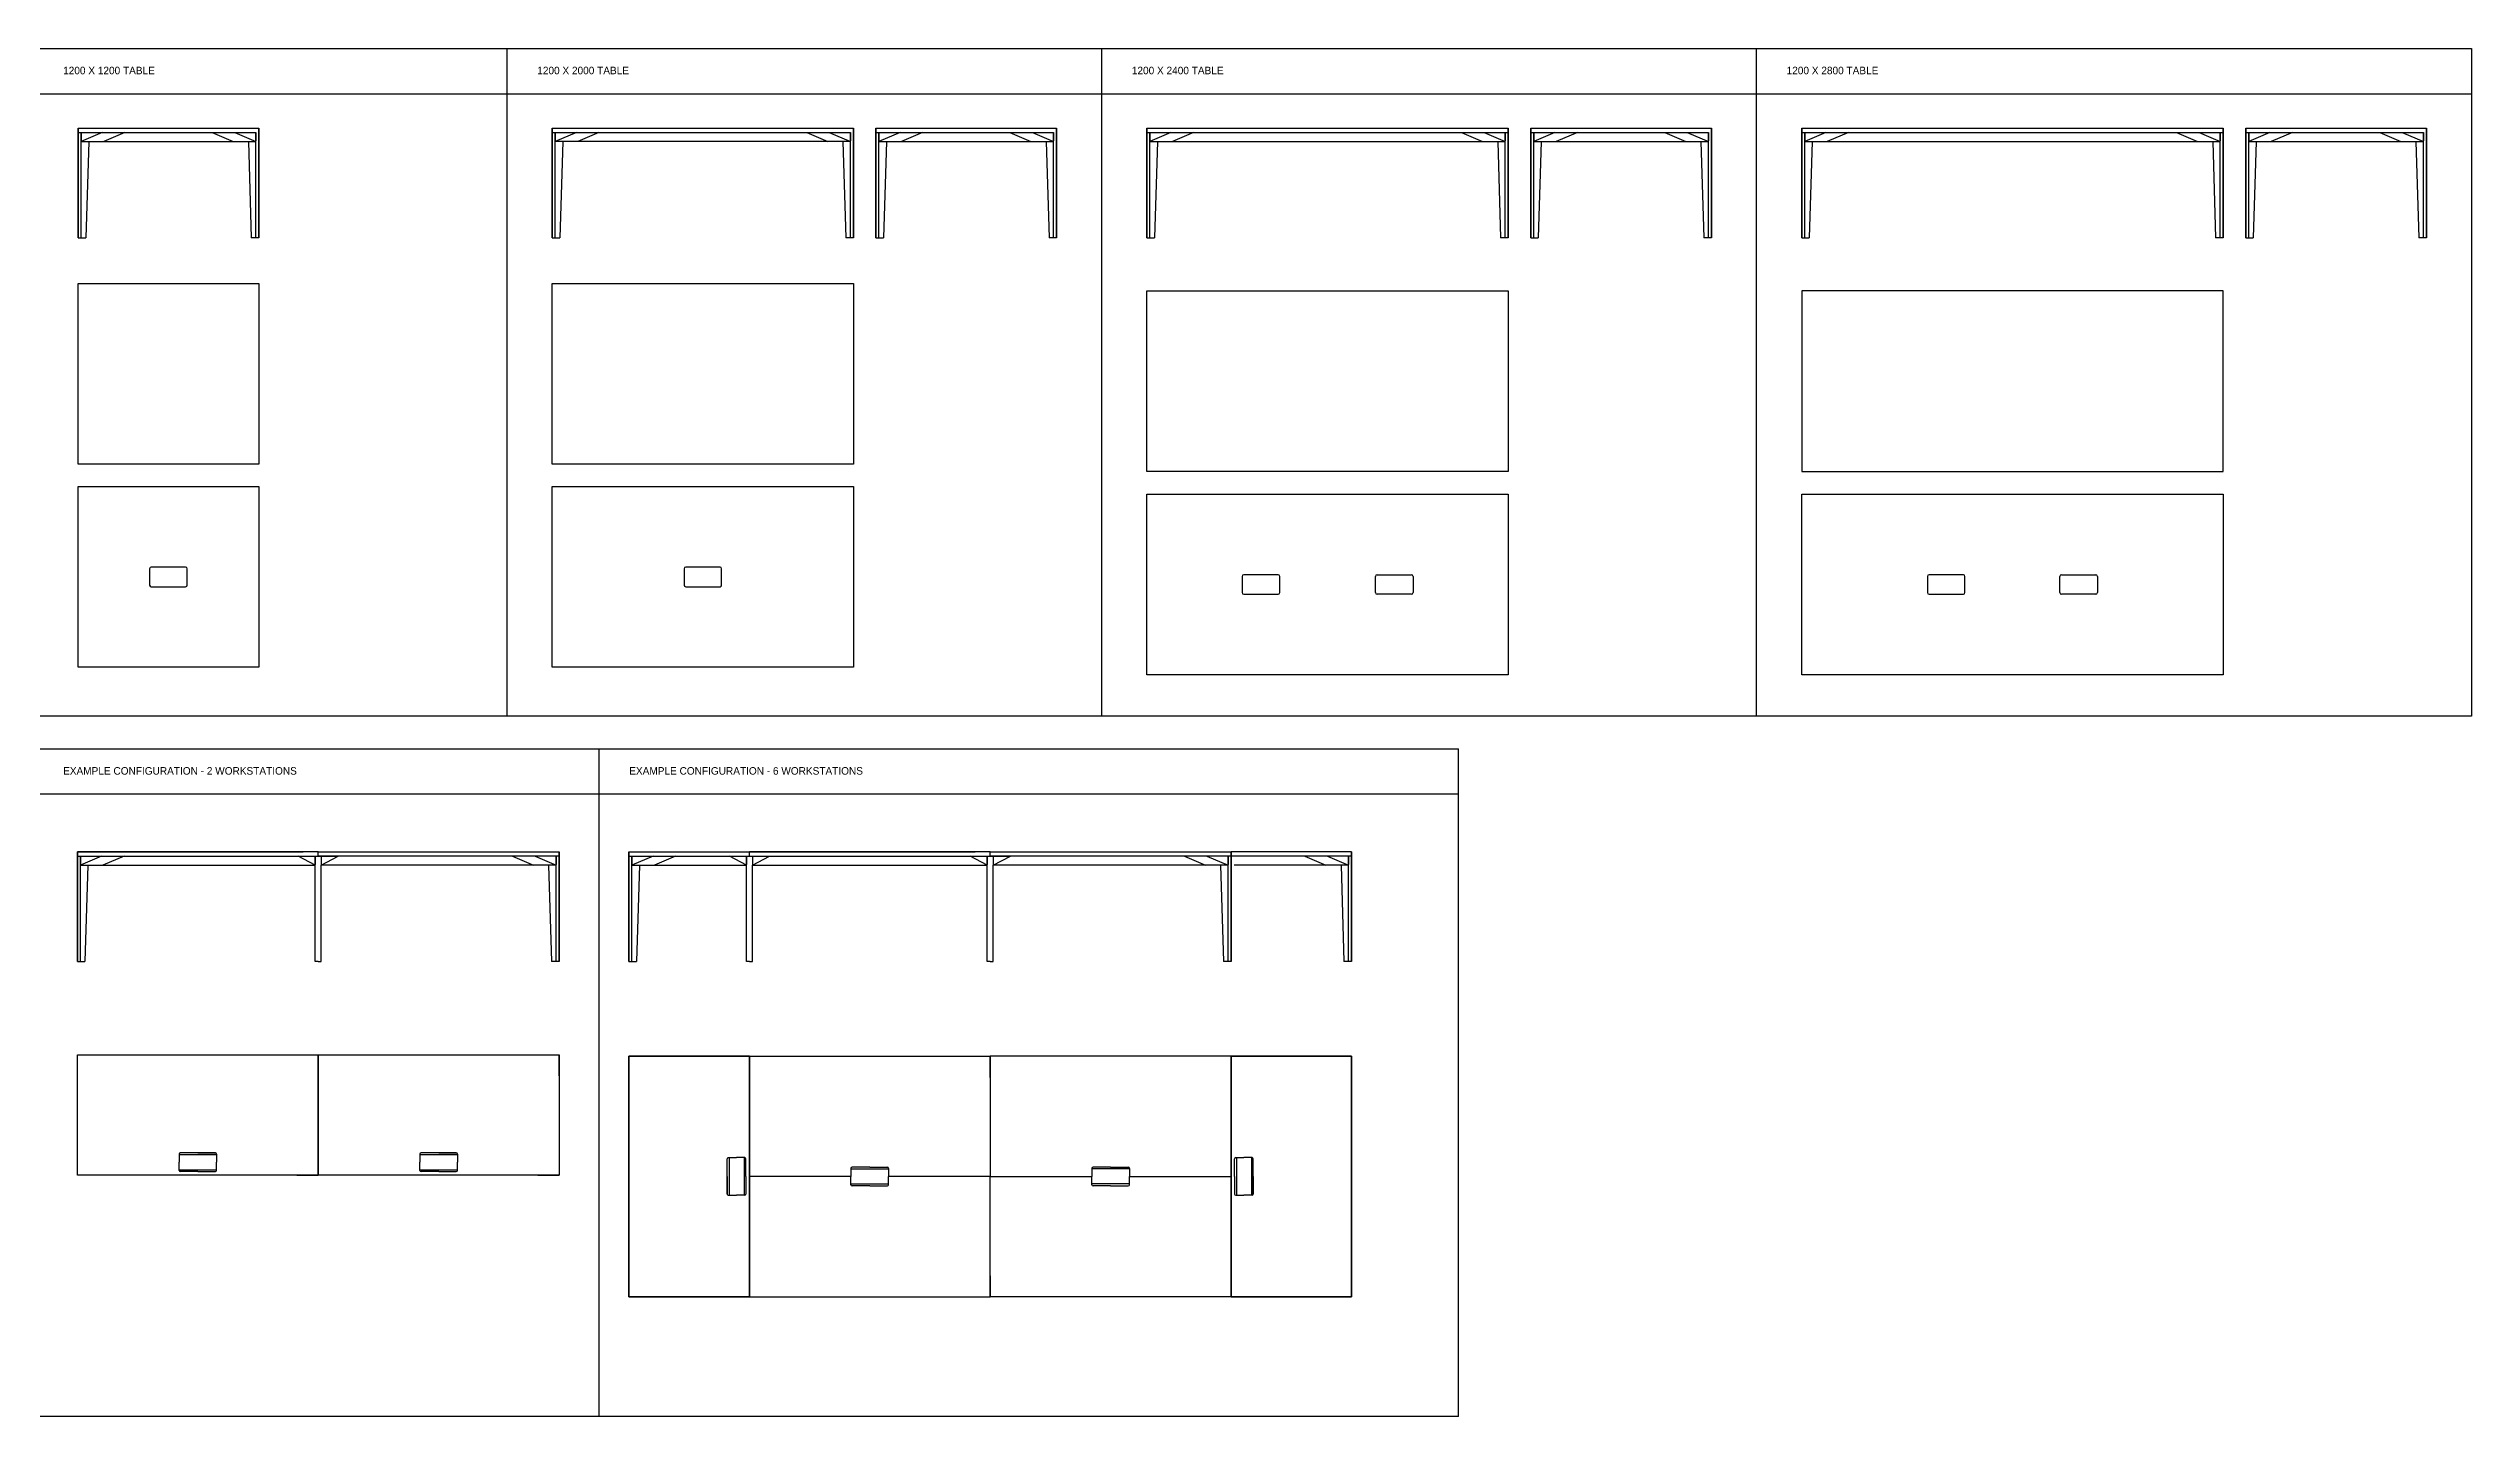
# Model space of a CAD drawing. Header units: millimetres. Extents: x -14330 to 12812, y 4348 to 13435.
# Drawn here: x -3285 to 12812, y 4348 to 13435 of the extents above; entities that cross this region are included whole.
import ezdxf

# ---------------------------------------------------------------- set-up
doc = ezdxf.new("R2010")
doc.units = ezdxf.units.MM

# ---------------------------------------------------------------- blocks, each defined once
blk = doc.blocks.new('MARK Iso table for 4-8 Plan')
blk.add_lwpolyline([(-4402, 16625), (-3202, 16625), (-3202, 15425), (-4402, 15425)], close=True)
blk = doc.blocks.new('MARK Iso table for 4-8 Elevation')
for p, q in [((-3088, 12105), (-3088, 12835)), ((-3088, 12835), (-3088, 12105)), ((-3088, 12835), (-1888, 12835)), ((-3088, 12835), (-3088, 12105)), ((-3088, 12805), (-1908, 12805)), ((-2928, 12805), (-3068, 12745)), ((-3068, 12745), (-3068, 12805)), ((-3068, 12805), (-3068, 12750)), ((-2928, 12805), (-3068, 12745)), ((-3068, 12745), (-3068, 12805)), ((-3068, 12805), (-3068, 12750)), ((-3068, 12105), (-3068, 12745)), ((-3068, 12105), (-3068, 12745)), ((-3068, 12745), (-1908, 12745)), ((-3018, 12745), (-3038, 12105)), ((-2778, 12805), (-2918, 12745)), ((-2198, 12805), (-2058, 12745)), ((-2048, 12805), (-1908, 12745)), ((-2048, 12805), (-1908, 12745)), ((-2048, 12805), (-1908, 12745)), ((-1957, 12745), (-1938, 12105)), ((-1908, 12745), (-1908, 12805)), ((-1908, 12805), (-1908, 12750)), ((-1908, 12745), (-1908, 12805)), ((-1908, 12805), (-1908, 12750)), ((-1908, 12745), (-1908, 12805)), ((-1908, 12805), (-1908, 12750)), ((-1908, 12105), (-1908, 12745)), ((-1908, 12105), (-1908, 12745)), ((-1908, 12105), (-1908, 12745)), ((-1888, 12105), (-1888, 12835)), ((-1888, 12835), (-1888, 12105)), ((-1888, 12105), (-1888, 12835)), ((-1888, 12835), (-1888, 12105)), ((-1888, 12835), (-1888, 12105)), ((-3088, 12105), (-3068, 12105)), ((-3088, 12105), (-3068, 12105)), ((-3068, 12105), (-3038, 12105)), ((-1908, 12105), (-1938, 12105)), ((-1888, 12105), (-1908, 12105)), ((-1888, 12105), (-1908, 12105)), ((-1888, 12105), (-1908, 12105))]:
    blk.add_line(p, q)
blk = doc.blocks.new('MARK Iso table for 8-10 Plan')
blk.add_lwpolyline([(-1984, 16005), (16, 16005), (16, 14805), (-1984, 14805)], close=True)
blk = doc.blocks.new('MARK Iso table for 8-10 Side elevation')
for p, q in [((62, 12177), (62, 12907)), ((62, 12907), (62, 12177)), ((62, 12907), (2062, 12907)), ((62, 12907), (62, 12177)), ((2062, 12177), (2062, 12907)), ((2062, 12907), (2062, 12177)), ((2062, 12907), (2062, 12177)), ((62, 12877), (2042, 12877)), ((222, 12877), (82, 12817)), ((82, 12817), (82, 12877)), ((82, 12877), (82, 12822)), ((222, 12877), (82, 12817)), ((82, 12817), (82, 12877)), ((82, 12877), (82, 12822)), ((82, 12177), (82, 12817)), ((82, 12177), (82, 12817)), ((2042, 12817), (82, 12817)), ((132, 12817), (112, 12177)), ((372, 12877), (232, 12817)), ((1752, 12877), (1892, 12817)), ((1902, 12877), (2042, 12817)), ((1902, 12877), (2042, 12817)), ((1993, 12817), (2012, 12177)), ((2042, 12817), (2042, 12877)), ((2042, 12877), (2042, 12822)), ((2042, 12817), (2042, 12877)), ((2042, 12877), (2042, 12822)), ((2042, 12177), (2042, 12817)), ((2042, 12177), (2042, 12817)), ((62, 12177), (82, 12177)), ((62, 12177), (82, 12177)), ((82, 12177), (112, 12177)), ((2042, 12177), (2012, 12177)), ((2062, 12177), (2042, 12177)), ((2062, 12177), (2042, 12177))]:
    blk.add_line(p, q)
blk = doc.blocks.new('MARK Iso table for 8-10 Front elevation')
for p, q in [((2212, 12177), (2212, 12907)), ((2212, 12907), (2212, 12177)), ((2212, 12907), (3412, 12907)), ((2212, 12907), (2212, 12177)), ((3412, 12177), (3412, 12907)), ((3412, 12907), (3412, 12177)), ((3412, 12907), (3412, 12177)), ((2212, 12877), (3392, 12877)), ((2372, 12877), (2232, 12817)), ((2232, 12817), (2232, 12877)), ((2232, 12877), (2232, 12822)), ((2372, 12877), (2232, 12817)), ((2232, 12817), (2232, 12877)), ((2232, 12877), (2232, 12822)), ((2232, 12177), (2232, 12817)), ((2232, 12177), (2232, 12817)), ((2232, 12817), (3392, 12817)), ((2282, 12817), (2262, 12177)), ((2522, 12877), (2382, 12817)), ((3102, 12877), (3242, 12817)), ((3252, 12877), (3392, 12817)), ((3252, 12877), (3392, 12817)), ((3343, 12817), (3362, 12177)), ((3392, 12817), (3392, 12877)), ((3392, 12877), (3392, 12822)), ((3392, 12817), (3392, 12877)), ((3392, 12877), (3392, 12822)), ((3392, 12177), (3392, 12817)), ((3392, 12177), (3392, 12817)), ((2212, 12177), (2232, 12177)), ((2212, 12177), (2232, 12177)), ((2232, 12177), (2262, 12177)), ((3392, 12177), (3362, 12177)), ((3412, 12177), (3392, 12177)), ((3412, 12177), (3392, 12177))]:
    blk.add_line(p, q)
blk = doc.blocks.new('MARK Iso table for 8-12 Plan')
blk.add_lwpolyline([(2832, 18241), (4032, 18241), (4032, 15841), (2832, 15841)], close=True)
blk = doc.blocks.new('MARK Iso table for 8-12 Side elevation')
for p, q in [((4012, 12177), (4012, 12907)), ((4012, 12907), (4012, 12177)), ((4012, 12907), (6412, 12907)), ((4012, 12907), (4012, 12177)), ((6412, 12177), (6412, 12907)), ((6412, 12907), (6412, 12177)), ((6412, 12907), (6412, 12177)), ((4012, 12877), (6412, 12877)), ((4172, 12877), (4032, 12817)), ((4032, 12817), (4032, 12877)), ((4032, 12877), (4032, 12822)), ((4172, 12877), (4032, 12817)), ((4032, 12817), (4032, 12877)), ((4032, 12877), (4032, 12822)), ((4032, 12177), (4032, 12817)), ((4032, 12177), (4032, 12817)), ((4032, 12817), (6392, 12817)), ((4082, 12817), (4062, 12177)), ((4322, 12877), (4182, 12817)), ((6102, 12877), (6242, 12817)), ((6252, 12877), (6392, 12817)), ((6252, 12877), (6392, 12817)), ((6343, 12817), (6362, 12177)), ((6392, 12817), (6392, 12877)), ((6392, 12877), (6392, 12822)), ((6392, 12817), (6392, 12877)), ((6392, 12877), (6392, 12822)), ((6392, 12177), (6392, 12817)), ((6392, 12177), (6392, 12817)), ((4012, 12177), (4032, 12177)), ((4012, 12177), (4032, 12177)), ((4032, 12177), (4062, 12177)), ((6392, 12177), (6362, 12177)), ((6412, 12177), (6392, 12177)), ((6412, 12177), (6392, 12177))]:
    blk.add_line(p, q)
blk = doc.blocks.new('MARK Iso table for 8-12 Front elevation')
for p, q in [((6562, 12177), (6562, 12907)), ((6562, 12907), (6562, 12177)), ((6562, 12907), (7762, 12907)), ((6562, 12907), (6562, 12177)), ((7762, 12177), (7762, 12907)), ((7762, 12907), (7762, 12177)), ((7762, 12177), (7762, 12907)), ((7762, 12907), (7762, 12177)), ((7762, 12907), (7762, 12177)), ((6562, 12877), (7742, 12877)), ((6722, 12877), (6582, 12817)), ((6582, 12817), (6582, 12877)), ((6582, 12877), (6582, 12822)), ((6722, 12877), (6582, 12817)), ((6582, 12817), (6582, 12877)), ((6582, 12877), (6582, 12822)), ((6582, 12177), (6582, 12817)), ((6582, 12177), (6582, 12817)), ((6582, 12817), (7742, 12817)), ((6632, 12817), (6612, 12177)), ((6872, 12877), (6732, 12817)), ((7452, 12877), (7592, 12817)), ((7602, 12877), (7742, 12817)), ((7602, 12877), (7742, 12817)), ((7602, 12877), (7742, 12817)), ((7693, 12817), (7712, 12177)), ((7742, 12817), (7742, 12877)), ((7742, 12877), (7742, 12822)), ((7742, 12817), (7742, 12877)), ((7742, 12877), (7742, 12822)), ((7742, 12817), (7742, 12877)), ((7742, 12877), (7742, 12822)), ((7742, 12177), (7742, 12817)), ((7742, 12177), (7742, 12817)), ((7742, 12177), (7742, 12817)), ((6562, 12177), (6582, 12177)), ((6562, 12177), (6582, 12177)), ((6582, 12177), (6612, 12177)), ((7742, 12177), (7712, 12177)), ((7762, 12177), (7742, 12177)), ((7762, 12177), (7742, 12177)), ((7762, 12177), (7742, 12177))]:
    blk.add_line(p, q)
blk = doc.blocks.new('MARK Iso table for 10-14 Plan')
blk.add_lwpolyline([(1361, 17605), (4161, 17605), (4161, 18805), (1361, 18805), (1361, 17605)])
blk = doc.blocks.new('MARK Iso table for 10-14 Side elevation')
for p, q in [((8362, 12177), (8362, 12907)), ((8362, 12907), (8362, 12177)), ((8362, 12907), (11162, 12907)), ((8362, 12907), (8362, 12177)), ((11162, 12177), (11162, 12907)), ((11162, 12907), (11162, 12177)), ((11162, 12907), (11162, 12177)), ((8362, 12877), (11162, 12877)), ((8522, 12877), (8382, 12817)), ((8382, 12817), (8382, 12877)), ((8382, 12877), (8382, 12822)), ((8522, 12877), (8382, 12817)), ((8382, 12817), (8382, 12877)), ((8382, 12877), (8382, 12822)), ((8382, 12177), (8382, 12817)), ((8382, 12177), (8382, 12817)), ((8382, 12817), (11142, 12817)), ((8432, 12817), (8412, 12177)), ((8672, 12877), (8532, 12817)), ((10852, 12877), (10992, 12817)), ((11002, 12877), (11142, 12817)), ((11002, 12877), (11142, 12817)), ((11093, 12817), (11112, 12177)), ((11142, 12817), (11142, 12877)), ((11142, 12877), (11142, 12822)), ((11142, 12817), (11142, 12877)), ((11142, 12877), (11142, 12822)), ((11142, 12177), (11142, 12817)), ((11142, 12177), (11142, 12817)), ((8362, 12177), (8382, 12177)), ((8362, 12177), (8382, 12177)), ((8382, 12177), (8412, 12177)), ((11142, 12177), (11112, 12177)), ((11162, 12177), (11142, 12177)), ((11162, 12177), (11142, 12177))]:
    blk.add_line(p, q)
blk = doc.blocks.new('MARK Iso table for 10-14 Front elevation')
for p, q in [((11312, 12177), (11312, 12907)), ((11312, 12907), (11312, 12177)), ((11312, 12907), (12512, 12907)), ((11312, 12907), (11312, 12177)), ((12512, 12177), (12512, 12907)), ((12512, 12907), (12512, 12177)), ((12512, 12177), (12512, 12907)), ((12512, 12907), (12512, 12177)), ((12512, 12907), (12512, 12177)), ((11312, 12877), (12492, 12877)), ((11472, 12877), (11332, 12817)), ((11332, 12817), (11332, 12877)), ((11332, 12877), (11332, 12822)), ((11472, 12877), (11332, 12817)), ((11332, 12817), (11332, 12877)), ((11332, 12877), (11332, 12822)), ((11332, 12177), (11332, 12817)), ((11332, 12177), (11332, 12817)), ((11332, 12817), (12492, 12817)), ((11382, 12817), (11362, 12177)), ((11622, 12877), (11482, 12817)), ((12202, 12877), (12342, 12817)), ((12352, 12877), (12492, 12817)), ((12352, 12877), (12492, 12817)), ((12352, 12877), (12492, 12817)), ((12443, 12817), (12462, 12177)), ((12492, 12817), (12492, 12877)), ((12492, 12877), (12492, 12822)), ((12492, 12817), (12492, 12877)), ((12492, 12877), (12492, 12822)), ((12492, 12817), (12492, 12877)), ((12492, 12877), (12492, 12822)), ((12492, 12177), (12492, 12817)), ((12492, 12177), (12492, 12817)), ((12492, 12177), (12492, 12817)), ((11312, 12177), (11332, 12177)), ((11312, 12177), (11332, 12177)), ((11332, 12177), (11362, 12177)), ((12492, 12177), (12462, 12177)), ((12512, 12177), (12492, 12177)), ((12512, 12177), (12492, 12177)), ((12512, 12177), (12492, 12177))]:
    blk.add_line(p, q)
blk = doc.blocks.new('MARK Iso touchdown table for 4-8 Plan')
for p, q in [((-2613, 9779), (-2613, 9671)), ((-2374, 9790), (-2602, 9790)), ((-2602, 9660), (-2374, 9660)), ((-2363, 9671), (-2363, 9779))]:
    blk.add_line(p, q)
blk.add_lwpolyline([(-3088, 10325), (-1888, 10325), (-1888, 9125), (-3088, 9125)], close=True)
for centre, start, end in [((-2602, 9779), 90, 180), ((-2602, 9671), 180, 270), ((-2374, 9779), 0, 90), ((-2374, 9671), 270, 0)]:
    blk.add_arc(centre, 11, start, end)
blk = doc.blocks.new('MARK Iso touchdown table for 8-10')
for p, q in [((937, 9779), (937, 9671)), ((1176, 9790), (948, 9790)), ((948, 9660), (1176, 9660)), ((1187, 9671), (1187, 9779))]:
    blk.add_line(p, q)
blk.add_lwpolyline([(62, 10325), (2062, 10325), (2062, 9125), (62, 9125)], close=True)
for centre, start, end in [((948, 9779), 90, 180), ((948, 9671), 180, 270), ((1176, 9779), 0, 90), ((1176, 9671), 270, 0)]:
    blk.add_arc(centre, 11, start, end)
blk = doc.blocks.new('MARK Iso touchdown table for 8-12 Plan')
for p, q in [((4645, 9929), (4645, 9821)), ((4884, 9940), (4656, 9940)), ((4895, 9821), (4895, 9929)), ((5530, 9821), (5530, 9929)), ((5541, 9940), (5769, 9940)), ((5780, 9929), (5780, 9821)), ((4656, 9810), (4884, 9810)), ((5769, 9810), (5541, 9810))]:
    blk.add_line(p, q)
blk.add_lwpolyline([(4012, 10475), (6412, 10475), (6412, 9275), (4012, 9275)], close=True)
for centre, start, end in [((4656, 9929), 90, 180), ((4656, 9821), 180, 270), ((4884, 9929), 0, 90), ((4884, 9821), 270, 0), ((5541, 9929), 90, 180), ((5541, 9821), 180, 270), ((5769, 9929), 0, 90), ((5769, 9821), 270, 0)]:
    blk.add_arc(centre, 11, start, end)
blk = doc.blocks.new('MARK Iso touchdown table for 10-14 Plan')
for p, q in [((9197, 9929), (9197, 9821)), ((9436, 9940), (9208, 9940)), ((9447, 9821), (9447, 9929)), ((10077, 9821), (10077, 9929)), ((10088, 9940), (10316, 9940)), ((10327, 9929), (10327, 9821)), ((9208, 9810), (9436, 9810)), ((10316, 9810), (10088, 9810))]:
    blk.add_line(p, q)
blk.add_lwpolyline([(8362, 10475), (11162, 10475), (11162, 9275), (8362, 9275)], close=True)
for centre, start, end in [((9208, 9929), 90, 180), ((9208, 9821), 180, 270), ((9436, 9929), 0, 90), ((9436, 9821), 270, 0), ((10088, 9929), 90, 180), ((10088, 9821), 180, 270), ((10316, 9929), 0, 90), ((10316, 9821), 270, 0)]:
    blk.add_arc(centre, 11, start, end)

msp = doc.modelspace()

# ---------------------------------------------------------------- linework, layer by layer
for p, q in [((-4738, 13435), (-1738, 13435)), ((-1738, 13435), (1262, 13435)), ((-238, 9000), (-238, 13435)), ((1262, 13435), (4262, 13435)), ((3712, 9000), (3712, 13435)), ((4262, 13435), (8062, 13435)), ((8062, 9000), (8062, 13435)), ((8062, 13435), (12512, 13435)), ((12512, 13435), (12812, 13435)), ((12812, 13435), (12812, 9000)), ((-4738, 13135), (-1738, 13135)), ((-1738, 13135), (1262, 13135)), ((1262, 13135), (4262, 13135)), ((4262, 13135), (8062, 13135)), ((8062, 13135), (12812, 13135)), ((8062, 9000), (-14330, 9000)), ((12812, 9000), (8062, 9000)), ((-4738, 8784), (-1738, 8784)), ((-1738, 8784), (1262, 8784)), ((373, 4348), (373, 8784)), ((1262, 8784), (4262, 8784)), ((4262, 8784), (6082, 8784)), ((6082, 4348), (6082, 8784)), ((-4738, 8484), (-1738, 8484)), ((-1738, 8484), (1262, 8484)), ((1262, 8484), (4262, 8484)), ((4262, 8484), (6082, 8484)), ((-3093, 7370), (-3093, 8100)), ((-3093, 8100), (-1593, 8100)), ((-1493, 8100), (-3093, 8100)), ((-3093, 8100), (-3093, 7370)), ((-3093, 8070), (-1493, 8070)), ((-2933, 8070), (-3073, 8010)), ((-3073, 8010), (-3073, 8070)), ((-3073, 8070), (-3073, 8015)), ((-2783, 8070), (-2923, 8010)), ((-1513, 8010), (-1627, 8070)), ((-1513, 8010), (-1513, 8070)), ((-1513, 8070), (-1513, 8015)), ((-1493, 8070), (-1493, 8100)), ((-1493, 8100), (107, 8100)), ((-1493, 8070), (-1360, 8070)), ((107, 8070), (-1493, 8070)), ((-1473, 8070), (-1473, 8015)), ((-1473, 8010), (-1360, 8070)), ((-203, 8070), (-63, 8010)), ((-53, 8070), (87, 8010)), ((87, 8010), (87, 8070)), ((87, 8070), (87, 8015)), ((107, 7370), (107, 8100)), ((107, 8100), (107, 7370)), ((571, 7370), (571, 8100)), ((571, 8100), (571, 7370)), ((571, 8100), (571, 7370)), ((571, 8100), (1371, 8100)), ((571, 8070), (1371, 8070)), ((731, 8070), (591, 8010)), ((591, 8010), (591, 8070)), ((591, 8070), (591, 8015)), ((731, 8070), (591, 8010)), ((591, 8010), (591, 8070)), ((591, 8070), (591, 8015)), ((881, 8070), (741, 8010)), ((1351, 8010), (1238, 8070)), ((1351, 8010), (1351, 8070)), ((1351, 8070), (1351, 8015)), ((1371, 8100), (2871, 8100)), ((2971, 8100), (1371, 8100)), ((1371, 8070), (1371, 8100)), ((1371, 8070), (2971, 8070)), ((1371, 8070), (1505, 8070)), ((1391, 8070), (1391, 8015)), ((1391, 8010), (1505, 8070)), ((2951, 8010), (2838, 8070)), ((2951, 8010), (2951, 8070)), ((2951, 8070), (2951, 8015)), ((2971, 8070), (2971, 8100)), ((2971, 8100), (4571, 8100)), ((2971, 8070), (3105, 8070)), ((4571, 8070), (2971, 8070)), ((2991, 8070), (2991, 8015)), ((2991, 8010), (3105, 8070)), ((4261, 8070), (4401, 8010)), ((4411, 8070), (4551, 8010)), ((4551, 8010), (4551, 8070)), ((4551, 8070), (4551, 8015)), ((4571, 7370), (4571, 8100)), ((4571, 8100), (4571, 7370)), ((5371, 8100), (4571, 8100)), ((5371, 8070), (4571, 8070)), ((5061, 8070), (5201, 8010)), ((5211, 8070), (5351, 8010)), ((5211, 8070), (5351, 8010)), ((5351, 8010), (5351, 8070)), ((5351, 8070), (5351, 8015)), ((5351, 8010), (5351, 8070)), ((5351, 8070), (5351, 8015)), ((5371, 7370), (5371, 8100)), ((5371, 8100), (5371, 7370)), ((5371, 8100), (5371, 7370)), ((-3073, 7370), (-3073, 8010)), ((-3073, 8010), (-1513, 8010)), ((-3024, 8010), (-3043, 7370)), ((-1513, 7370), (-1513, 8010)), ((-1473, 7370), (-1473, 8010)), ((87, 8010), (-1473, 8010)), ((37, 8010), (57, 7370)), ((87, 7370), (87, 8010)), ((591, 7370), (591, 8010)), ((591, 7370), (591, 8010)), ((591, 8010), (1351, 8010)), ((641, 8010), (621, 7370)), ((1351, 7370), (1351, 8010)), ((1391, 8010), (2951, 8010)), ((1391, 7370), (1391, 8010)), ((2951, 7370), (2951, 8010)), ((2991, 7370), (2991, 8010)), ((4551, 8010), (2991, 8010)), ((4502, 8010), (4521, 7370)), ((4551, 7370), (4551, 8010)), ((5351, 8010), (4591, 8010)), ((5302, 8010), (5321, 7370)), ((5351, 7370), (5351, 8010)), ((5351, 7370), (5351, 8010)), ((-3093, 7370), (-3073, 7370)), ((-3073, 7370), (-3043, 7370)), ((-1493, 7370), (-1513, 7370)), ((-1493, 7370), (-1473, 7370)), ((87, 7370), (57, 7370)), ((107, 7370), (87, 7370)), ((571, 7370), (591, 7370)), ((571, 7370), (591, 7370)), ((591, 7370), (621, 7370)), ((1371, 7370), (1351, 7370)), ((1371, 7370), (1391, 7370)), ((2971, 7370), (2951, 7370)), ((2971, 7370), (2991, 7370)), ((4551, 7370), (4521, 7370)), ((4571, 7370), (4551, 7370)), ((5351, 7370), (5321, 7370)), ((5371, 7370), (5351, 7370)), ((5371, 7370), (5351, 7370)), ((-1635, 6752), (-1493, 6752)), ((-1493, 6611), (-1493, 6752)), ((-35, 6752), (107, 6752)), ((107, 6611), (107, 6752)), ((1371, 5943), (1371, 6743)), ((1371, 6743), (2971, 6743)), ((2830, 6743), (2971, 6743)), ((2971, 6743), (2971, 5943)), ((2971, 6601), (2971, 6743)), ((4571, 6743), (2971, 6743)), ((2971, 6743), (2971, 5943)), ((2971, 6601), (2971, 6743)), ((3113, 6743), (2971, 6743)), ((4571, 5943), (4571, 6743)), ((4571, 5943), (4571, 6743)), ((-2418, 6092), (-2418, 6038)), ((-2418, 6088), (-2168, 6088)), ((-2418, 5983), (-2418, 6038)), ((-2418, 5988), (-2168, 5988)), ((-2176, 6100), (-2410, 6100)), ((-2293, 6100), (-2410, 6100)), ((-2293, 5975), (-2410, 5975)), ((-2293, 6100), (-2176, 6100)), ((-2293, 5975), (-2176, 5975)), ((-2168, 6092), (-2168, 6038)), ((-2168, 5983), (-2168, 6038)), ((-1493, 6094), (-1493, 5952)), ((-818, 6092), (-818, 6038)), ((-818, 6088), (-568, 6088)), ((-818, 5983), (-818, 6038)), ((-818, 5988), (-568, 5988)), ((-576, 6100), (-810, 6100)), ((-693, 6100), (-810, 6100)), ((-693, 5975), (-810, 5975)), ((-693, 6100), (-576, 6100)), ((-693, 5975), (-576, 5975)), ((-568, 6092), (-568, 6038)), ((-568, 5983), (-568, 6038)), ((107, 6094), (107, 5952)), ((1223, 5826), (1223, 6060)), ((1223, 5943), (1223, 6060)), ((1231, 6068), (1286, 6068)), ((1236, 6068), (1236, 5818)), ((1340, 6068), (1286, 6068)), ((1336, 6068), (1336, 5818)), ((1348, 5943), (1348, 6060)), ((2046, 5997), (2046, 5943)), ((2046, 5993), (2296, 5993)), ((2171, 6005), (2054, 6005)), ((2171, 6005), (2288, 6005)), ((2296, 5997), (2296, 5943)), ((3646, 5997), (3646, 5943)), ((3896, 5993), (3646, 5993)), ((3771, 6005), (3654, 6005)), ((3771, 6005), (3888, 6005)), ((3896, 5997), (3896, 5943)), ((4594, 5943), (4594, 6060)), ((4602, 6068), (4657, 6068)), ((4607, 6068), (4607, 5818)), ((4711, 6068), (4657, 6068)), ((4707, 6068), (4707, 5818)), ((4719, 5826), (4719, 6060)), ((4719, 5943), (4719, 6060)), ((-1635, 5952), (-1493, 5952)), ((-35, 5952), (107, 5952)), ((1223, 5943), (1223, 5826)), ((1231, 5818), (1286, 5818)), ((1340, 5818), (1286, 5818)), ((1348, 5943), (1348, 5826)), ((2046, 5943), (1371, 5943)), ((2046, 5943), (1371, 5943)), ((1371, 5943), (1371, 5143)), ((2046, 5888), (2046, 5943)), ((2046, 5893), (2296, 5893)), ((2171, 5880), (2054, 5880)), ((2171, 5880), (2288, 5880)), ((2971, 5943), (2296, 5943)), ((2971, 5943), (2296, 5943)), ((2296, 5888), (2296, 5943)), ((2971, 5943), (3646, 5943)), ((2971, 5143), (2971, 5943)), ((2971, 5943), (3646, 5943)), ((2971, 5143), (2971, 5943)), ((3646, 5888), (3646, 5943)), ((3896, 5893), (3646, 5893)), ((3771, 5880), (3654, 5880)), ((3771, 5880), (3888, 5880)), ((3896, 5943), (4571, 5943)), ((3896, 5943), (4571, 5943)), ((3896, 5888), (3896, 5943)), ((4571, 5943), (4571, 5143)), ((4571, 5943), (4571, 5143)), ((4594, 5943), (4594, 5826)), ((4602, 5818), (4657, 5818)), ((4711, 5818), (4657, 5818)), ((4719, 5943), (4719, 5826)), ((571, 5284), (571, 5143)), ((571, 5284), (571, 5143)), ((1371, 5284), (1371, 5143)), ((1371, 5284), (1371, 5143)), ((2971, 5284), (2971, 5143)), ((2971, 5284), (2971, 5143)), ((4571, 5284), (4571, 5143)), ((4571, 5284), (4571, 5143)), ((5371, 5284), (5371, 5143)), ((5371, 5284), (5371, 5143)), ((713, 5143), (571, 5143)), ((713, 5143), (571, 5143)), ((1230, 5143), (1371, 5143)), ((1230, 5143), (1371, 5143)), ((1371, 5143), (2971, 5143)), ((2830, 5143), (2971, 5143)), ((4571, 5143), (2971, 5143)), ((3113, 5143), (2971, 5143)), ((4713, 5143), (4571, 5143)), ((4713, 5143), (4571, 5143)), ((5230, 5143), (5371, 5143)), ((5230, 5143), (5371, 5143)), ((6082, 4348), (-14330, 4348))]:
    msp.add_line(p, q)
for points in [[(-1493, 5952), (-3093, 5952), (-3093, 6752), (-1493, 6752)], [(107, 5952), (-1493, 5952), (-1493, 6752), (107, 6752)], [(571, 5143), (571, 6743), (1371, 6743), (1371, 5143)], [(1371, 5143), (1371, 6743), (571, 6743), (571, 5143)], [(5371, 5143), (5371, 6743), (4571, 6743), (4571, 5143)], [(4571, 5143), (4571, 6743), (5371, 6743), (5371, 5143)]]:
    msp.add_lwpolyline(points, close=True)
for centre, start, end in [((-2410, 6092), 90, 180), ((-2410, 5983), 180, 270), ((-2176, 6092), 0, 90), ((-2176, 5983), 270, 0), ((-810, 6092), 90, 180), ((-810, 5983), 180, 270), ((-576, 6092), 0, 90), ((-576, 5983), 270, 0), ((1231, 6060), 90, 180), ((1340, 6060), 0, 90), ((2054, 5997), 90, 180), ((2288, 5997), 0, 90), ((3654, 5997), 90, 180), ((3888, 5997), 0, 90), ((4602, 6060), 90, 180), ((4711, 6060), 0, 90), ((1231, 5826), 180, 270), ((1340, 5826), 270, 0), ((2054, 5888), 180, 270), ((2288, 5888), 270, 0), ((3654, 5888), 180, 270), ((3888, 5888), 270, 0), ((4602, 5826), 180, 270), ((4711, 5826), 270, 0)]:
    msp.add_arc(centre, 8, start, end)

# ---------------------------------------------------------------- block references
for name, p in [('MARK Iso table for 4-8 Elevation', (0, 72)), ('MARK Iso table for 8-10 Side elevation', (0, 0)), ('MARK Iso table for 8-10 Front elevation', (0, 0)), ('MARK Iso table for 8-12 Side elevation', (0, 0)), ('MARK Iso table for 8-12 Front elevation', (0, 0)), ('MARK Iso table for 10-14 Side elevation', (0, 0)), ('MARK Iso table for 10-14 Front elevation', (0, 0)), ('MARK Iso table for 4-8 Plan', (1315, -4750)), ('MARK Iso table for 8-10 Plan', (2046, -4130)), ('MARK Iso table for 10-14 Plan', (7001, -6980)), ('MARK Iso touchdown table for 4-8 Plan', (0, 200)), ('MARK Iso touchdown table for 8-10', (0, 200)), ('MARK Iso touchdown table for 8-12 Plan', (0, 0)), ('MARK Iso touchdown table for 10-14 Plan', (0, 0))]:
    msp.add_blockref(name, p)
at = {"rotation": 270}
msp.add_blockref('MARK Iso table for 8-12 Plan', (-11829, 14657), dxfattribs=at)

# ---------------------------------------------------------------- texts
at = {"char_height": 50, "width": 2952.33, "attachment_point": 1}
for s, insert in [('1200 X 1200 TABLE', (-3188, 13314)), ('1200 X 2000 TABLE', (-38, 13314)), ('1200 X 2400 TABLE', (3912, 13314)), ('1200 X 2800 TABLE', (8262, 13314)), ('EXAMPLE CONFIGURATION - 2 WORKSTATIONS', (-3188, 8662)), ('EXAMPLE CONFIGURATION - 6 WORKSTATIONS', (573, 8662))]:
    msp.add_mtext(s, dxfattribs=dict(at, insert=insert))

doc.saveas('drawing.dxf')
